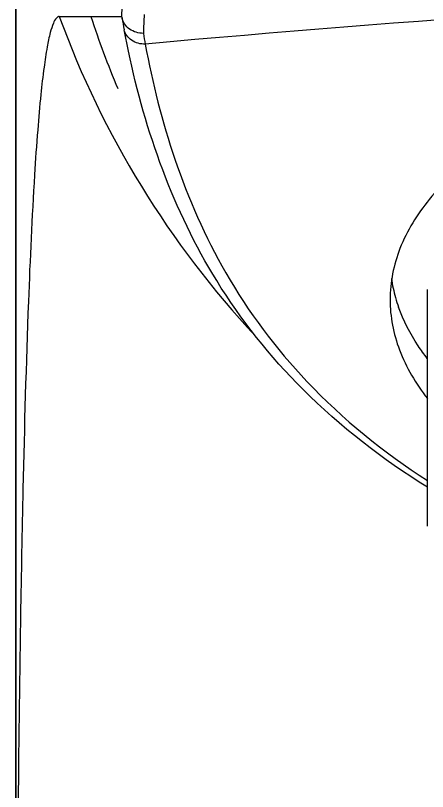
# Model space of a CAD drawing. Extents: x -4009 to -3415, y -5222 to -4802.
# Drawn here: x -3607.93 to -3598.58, y -4953.02 to -4935.42 of the extents above; entities that cross this region are included whole.
import ezdxf

# ---------------------------------------------------------------- set-up
doc = ezdxf.new("R2010")
doc.units = 0
doc.header["$LTSCALE"] = 7
doc.layers.get('0').update_dxf_attribs({"color": 2, "linetype": 'CONTINUOUS'})

msp = doc.modelspace()

# ---------------------------------------------------------------- linework, layer by layer
at = {"color": 7, "linetype": 'Continuous'}
for p, q in [((-3607.935, -4926.4409), (-3607.935, -5045.9409)), ((-3606.94078, -4935.4409), (-3605.52603, -4935.4409)), ((-3605.52603, -4935.4409), (-3605.5161, -4935.47838)), ((-3598.585, -4947.00105), (-3598.585, -4941.63169))]:
    msp.add_line(p, q, dxfattribs=at)
at = {"color": 8, "linetype": 'Continuous', "true_color": 0x787878}
for p, q in [((-3607.93061, -4926.4409), (-3607.93061, -4965.9409)), ((-3605.5093, -4934.96525), (-3605.52603, -4935.4409)), ((-3605.37284, -4936.22968), (-3605.46937, -4935.74069))]:
    msp.add_line(p, q, dxfattribs=at)
for centre, radius, start, end in [((-3586.92686, -4928.14082), 21.30372, 200.03945, 223.082713), ((-3586.97913, -4929.16359), 20.24395, 198.064263, 203.006095), ((-3584.90333, -4931.94092), 20.91411, 189.737945, 190.467871), ((-3553.69029, -4937.86282), 51.38364, 177.248754, 177.724785), ((-3591.13714, -4933.51473), 14.08655, 189.430785, 190.437061)]:
    msp.add_arc(centre, radius, start, end, dxfattribs=at)
at = {"color": 7, "linetype": 'Continuous'}
for centre, radius, start, end in [((-3596.20354, -4940.92703), 3.23213, 188.181889, 192.043639), ((-3596.02745, -4940.8863), 3.41284, 192.095483, 199.631343)]:
    msp.add_arc(centre, radius, start, end, dxfattribs=at)
at = {"color": 8, "linetype": 'Continuous', "true_color": 0x787878}
msp.add_open_spline([(-3568.87924, -4936.0666), (-3574.88282, -4935.52603), (-3586.935, -4934.6016), (-3598.98718, -4935.52603), (-3604.99075, -4936.0666)], degree=3, dxfattribs=at)
at = {"color": 7, "linetype": 'Continuous'}
for points, knots in [([(-3606.94086, -4935.44071), (-3606.96599, -4935.44071), (-3607.03048, -4935.48542), (-3607.09072, -4935.61741), (-3607.16019, -4935.83863), (-3607.22735, -4936.17436), (-3607.29834, -4936.64324), (-3607.36931, -4937.2703), (-3607.44085, -4938.0845), (-3607.54795, -4939.64889), (-3607.66989, -4942.36497), (-3607.78729, -4946.66086), (-3607.87378, -4952.28556), (-3607.90444, -4956.49152), (-3607.9151, -4958.77696)], [0, 0, 0, 0, 0.00321712, 0.00894007, 0.01851023, 0.03283363, 0.05271935, 0.07920847, 0.11359713, 0.15733984, 0.27992088, 0.46159135, 0.70744173, 1, 1, 1, 1]), ([(-3605.03342, -4935.8229), (-3605.14288, -4935.82304), (-3605.35975, -4935.76419), (-3605.4948, -4935.57605), (-3605.5161, -4935.47838)], [0, 0, 0, 0, 0.52265998, 1, 1, 1, 1]), ([(-3598.5872, -4946.12227), (-3599.60426, -4945.48756), (-3601.40346, -4944.10073), (-3603.98593, -4940.86276), (-3604.99059, -4938.04871), (-3605.37286, -4936.2297)], [0, 0, 0, 0, 0.29195048, 0.54735112, 1, 1, 1, 1]), ([(-3595.99858, -4937.66458), (-3596.50926, -4937.92313), (-3597.43194, -4938.47644), (-3598.55027, -4939.49891), (-3599.26536, -4940.63806), (-3599.435, -4941.4714), (-3599.43499, -4941.8657)], [0, 0, 0, 0, 0.30181377, 0.56401914, 0.79209429, 1, 1, 1, 1]), ([(-3599.43499, -4941.8657), (-3599.43499, -4942.25168), (-3599.27339, -4943.06704), (-3598.84803, -4943.77258), (-3598.5868, -4944.1067)], [0, 0, 0, 0, 0.47646156, 1, 1, 1, 1]), ([(-3598.59041, -4943.19718), (-3598.66208, -4943.10472), (-3598.92305, -4942.74343), (-3599.13174, -4942.34266), (-3599.24192, -4942.0329)], [0, 0, 0, 0, 0.26242899, 1, 1, 1, 1])]:
    msp.add_open_spline(points, degree=3, knots=knots, dxfattribs=at)
at = {"color": 8, "linetype": 'Continuous', "true_color": 0x787878}
for points, knots in [([(-3604.99075, -4936.06659), (-3605.09777, -4936.06971), (-3605.31208, -4936.01858), (-3605.44719, -4935.83593), (-3605.46937, -4935.74069)], [0, 0, 0, 0, 0.52262447, 1, 1, 1, 1]), ([(-3604.99075, -4936.06659), (-3604.82823, -4936.95184), (-3604.376, -4938.7421), (-3603.21818, -4941.38401), (-3601.31576, -4943.92905), (-3599.57659, -4945.32846), (-3598.58622, -4945.97065)], [0, 0, 0, 0, 0.22242487, 0.45458528, 0.70830596, 1, 1, 1, 1])]:
    msp.add_open_spline(points, degree=3, knots=knots, dxfattribs=at)

doc.saveas('drawing.dxf')
